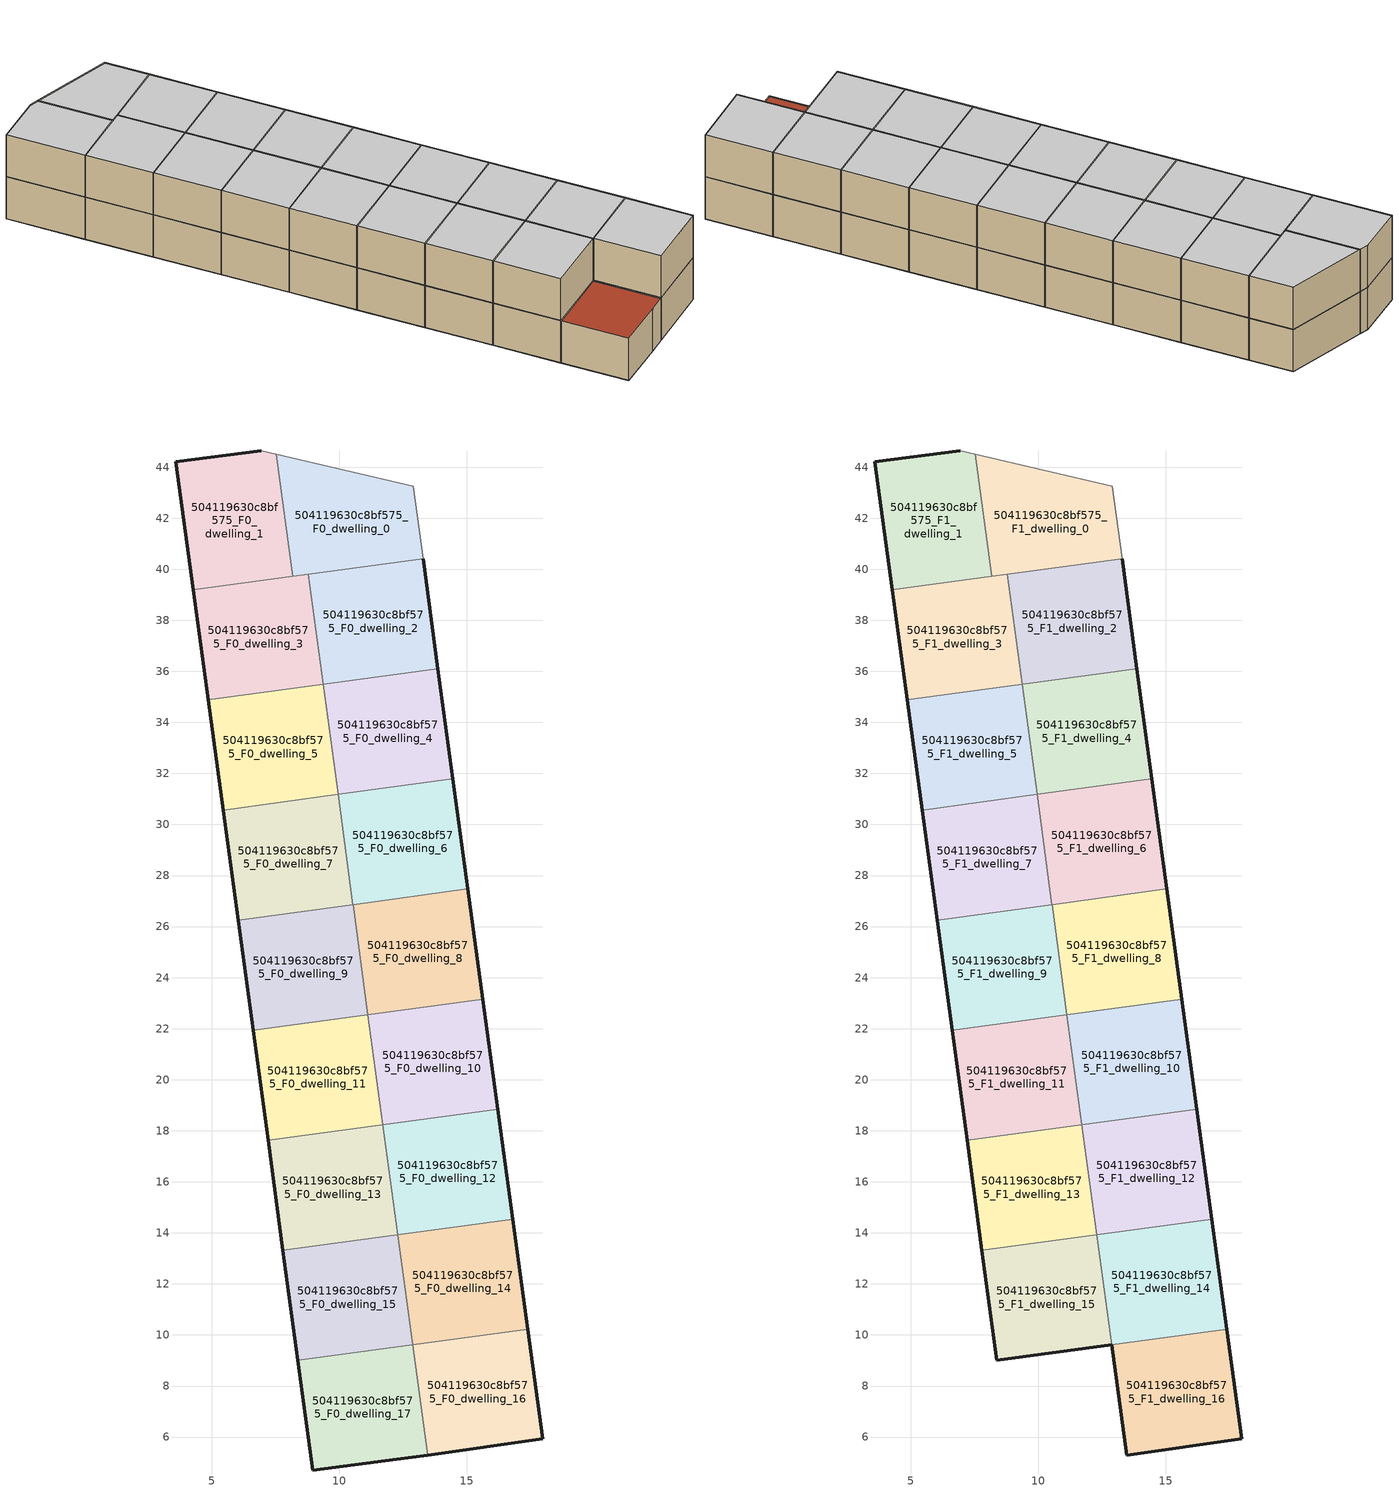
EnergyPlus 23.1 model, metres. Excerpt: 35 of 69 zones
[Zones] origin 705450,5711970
504119630c8bf575_F0_dwelling_0
 floor ground (EU_floor_Construction): 13.28,40.41 12.9,43.25 7.53,44.49 8.18,39.72 4.28,39.19 z0
 wall to 504119630c8bf575_F0_dwelling_1 (EU_wall_Construction): 4.28,39.19 8.18,39.72 7.53,44.49 z0:3
 wall adiabatic (EU_wall_Construction): 7.53,44.49 12.9,43.25 13.28,40.41 z0:3
 wall to 504119630c8bf575_F0_dwelling_2 (EU_wall_Construction): 13.28,40.41 8.78,39.8 z0:3
 wall to 504119630c8bf575_F0_dwelling_3 (EU_wall_Construction): 8.78,39.8 8.18,39.72 4.28,39.19 z0:3
504119630c8bf575_F0_dwelling_1
 floor ground (EU_floor_Construction): 8.18,39.72 7.53,44.49 6.94,44.63 3.6,44.21 4.28,39.19 z0
 wall outside (EU_wall_Construction): 4.28,39.19 3.6,44.21 6.94,44.63 z0:3
 wall adiabatic (EU_wall_Construction): 6.94,44.63 7.53,44.49 z0:3
504119630c8bf575_F0_dwelling_10
 floor ground (EU_floor_Construction): 16.21,18.85 15.62,23.16 11.12,22.55 11.71,18.24 z0
 wall outside (EU_wall_Construction): 15.62,23.16 16.21,18.85 z0:3
 wall to 504119630c8bf575_F0_dwelling_12 (EU_wall_Construction): 16.21,18.85 11.71,18.24 z0:3
 wall to 504119630c8bf575_F0_dwelling_11 (EU_wall_Construction): 11.71,18.24 11.12,22.55 z0:3
 wall to 504119630c8bf575_F0_dwelling_8 (EU_wall_Construction): 11.12,22.55 15.62,23.16 z0:3
504119630c8bf575_F0_dwelling_11
 floor ground (EU_floor_Construction): 11.71,18.24 11.12,22.55 6.62,21.94 7.21,17.63 z0
 wall outside (EU_wall_Construction): 7.21,17.63 6.62,21.94 z0:3
 wall to 504119630c8bf575_F0_dwelling_13 (EU_wall_Construction): 11.71,18.24 7.21,17.63 z0:3
 wall to 504119630c8bf575_F0_dwelling_9 (EU_wall_Construction): 6.62,21.94 11.12,22.55 z0:3
504119630c8bf575_F0_dwelling_12
 floor ground (EU_floor_Construction): 16.8,14.54 16.21,18.85 11.71,18.24 12.3,13.93 z0
 wall outside (EU_wall_Construction): 16.21,18.85 16.8,14.54 z0:3
 wall to 504119630c8bf575_F0_dwelling_14 (EU_wall_Construction): 16.8,14.54 12.3,13.93 z0:3
 wall to 504119630c8bf575_F0_dwelling_13 (EU_wall_Construction): 12.3,13.93 11.71,18.24 z0:3
504119630c8bf575_F0_dwelling_13
 floor ground (EU_floor_Construction): 12.3,13.93 11.71,18.24 7.21,17.63 7.8,13.32 z0
 wall outside (EU_wall_Construction): 7.8,13.32 7.21,17.63 z0:3
 wall to 504119630c8bf575_F0_dwelling_15 (EU_wall_Construction): 12.3,13.93 7.8,13.32 z0:3
504119630c8bf575_F0_dwelling_14
 floor ground (EU_floor_Construction): 17.38,10.23 16.8,14.54 12.3,13.93 12.88,9.62 z0
 wall outside (EU_wall_Construction): 16.8,14.54 17.38,10.23 z0:3
 wall to 504119630c8bf575_F0_dwelling_15 (EU_wall_Construction): 12.88,9.62 12.3,13.93 z0:3
 wall to 504119630c8bf575_F0_dwelling_16 (EU_wall_Construction): 17.38,10.23 12.88,9.62 z0:3
504119630c8bf575_F0_dwelling_15
 floor ground (EU_floor_Construction): 12.88,9.62 12.3,13.93 7.8,13.32 8.38,9 z0
 wall outside (EU_wall_Construction): 8.38,9 7.8,13.32 z0:3
 wall to 504119630c8bf575_F0_dwelling_17 (EU_wall_Construction): 12.88,9.62 8.38,9 z0:3
504119630c8bf575_F0_dwelling_16
 floor ground (EU_floor_Construction): 17.96,5.93 17.38,10.23 12.88,9.62 13.46,5.29 z0
 wall outside (EU_wall_Construction): 17.38,10.23 17.96,5.93 13.46,5.29 z0:3
 wall to 504119630c8bf575_F0_dwelling_17 (EU_wall_Construction): 13.46,5.29 12.88,9.62 z0:3
504119630c8bf575_F0_dwelling_17
 floor ground (EU_floor_Construction): 13.46,5.29 12.88,9.62 8.38,9 8.96,4.71 12.26,5.12 z0
 wall outside (EU_wall_Construction): 13.46,5.29 12.26,5.12 8.96,4.71 8.38,9 z0:3
 roof outside (EU_roof_Construction): 12.88,9.62 13.46,5.29 12.26,5.12 8.96,4.71 8.38,9 z3
504119630c8bf575_F0_dwelling_2
 floor ground (EU_floor_Construction): 13.87,36.1 13.28,40.41 8.78,39.8 9.37,35.49 z0
 wall outside (EU_wall_Construction): 13.28,40.41 13.87,36.1 z0:3
 wall to 504119630c8bf575_F0_dwelling_4 (EU_wall_Construction): 13.87,36.1 9.37,35.49 z0:3
 wall to 504119630c8bf575_F0_dwelling_3 (EU_wall_Construction): 9.37,35.49 8.78,39.8 z0:3
504119630c8bf575_F0_dwelling_3
 floor ground (EU_floor_Construction): 9.37,35.49 8.78,39.8 4.28,39.19 4.87,34.88 z0
 wall outside (EU_wall_Construction): 4.87,34.88 4.28,39.19 z0:3
 wall to 504119630c8bf575_F0_dwelling_5 (EU_wall_Construction): 9.37,35.49 4.87,34.88 z0:3
504119630c8bf575_F0_dwelling_4
 floor ground (EU_floor_Construction): 14.45,31.79 13.87,36.1 9.37,35.49 9.95,31.18 z0
 wall outside (EU_wall_Construction): 13.87,36.1 14.45,31.79 z0:3
 wall to 504119630c8bf575_F0_dwelling_5 (EU_wall_Construction): 9.95,31.18 9.37,35.49 z0:3
 wall to 504119630c8bf575_F0_dwelling_6 (EU_wall_Construction): 14.45,31.79 9.95,31.18 z0:3
504119630c8bf575_F0_dwelling_5
 floor ground (EU_floor_Construction): 9.95,31.18 9.37,35.49 4.87,34.88 5.45,30.57 z0
 wall outside (EU_wall_Construction): 5.45,30.57 4.87,34.88 z0:3
 wall to 504119630c8bf575_F0_dwelling_7 (EU_wall_Construction): 9.95,31.18 5.45,30.57 z0:3
504119630c8bf575_F0_dwelling_6
 floor ground (EU_floor_Construction): 15.04,27.47 14.45,31.79 9.95,31.18 10.54,26.86 z0
 wall outside (EU_wall_Construction): 14.45,31.79 15.04,27.47 z0:3
 wall to 504119630c8bf575_F0_dwelling_7 (EU_wall_Construction): 10.54,26.86 9.95,31.18 z0:3
 wall to 504119630c8bf575_F0_dwelling_8 (EU_wall_Construction): 15.04,27.47 10.54,26.86 z0:3
504119630c8bf575_F0_dwelling_7
 floor ground (EU_floor_Construction): 10.54,26.86 9.95,31.18 5.45,30.57 6.04,26.25 z0
 wall outside (EU_wall_Construction): 6.04,26.25 5.45,30.57 z0:3
 wall to 504119630c8bf575_F0_dwelling_9 (EU_wall_Construction): 10.54,26.86 6.04,26.25 z0:3
504119630c8bf575_F0_dwelling_8
 floor ground (EU_floor_Construction): 15.62,23.16 15.04,27.47 10.54,26.86 11.12,22.55 z0
 wall outside (EU_wall_Construction): 15.04,27.47 15.62,23.16 z0:3
 wall to 504119630c8bf575_F0_dwelling_9 (EU_wall_Construction): 11.12,22.55 10.54,26.86 z0:3
504119630c8bf575_F0_dwelling_9
 floor ground (EU_floor_Construction): 11.12,22.55 10.54,26.86 6.04,26.25 6.62,21.94 z0
 wall outside (EU_wall_Construction): 6.62,21.94 6.04,26.25 z0:3
504119630c8bf575_F1_dwelling_0
 floor to 504119630c8bf575_F0_dwelling_0 (EU_floor_Construction): 13.28,40.41 12.9,43.25 7.53,44.49 8.18,39.72 4.28,39.19 z3
 wall to 504119630c8bf575_F1_dwelling_1 (EU_wall_Construction): 4.28,39.19 8.18,39.72 7.53,44.49 z3:6
 wall adiabatic (EU_wall_Construction): 7.53,44.49 12.9,43.25 13.28,40.41 z3:6
 wall to 504119630c8bf575_F1_dwelling_2 (EU_wall_Construction): 13.28,40.41 8.78,39.8 z3:6
 wall to 504119630c8bf575_F1_dwelling_3 (EU_wall_Construction): 8.78,39.8 8.18,39.72 4.28,39.19 z3:6
 ceiling to 504119630c8bf575_F2_dwelling_0 (EU_floor_Construction): 12.9,43.25 13.28,40.41 4.28,39.19 8.18,39.72 7.53,44.49 z6
504119630c8bf575_F1_dwelling_1
 floor to 504119630c8bf575_F0_dwelling_1 (EU_floor_Construction): 8.18,39.72 7.53,44.49 6.94,44.63 3.6,44.21 4.28,39.19 z3
 wall outside (EU_wall_Construction): 4.28,39.19 3.6,44.21 6.94,44.63 z3:6
 wall adiabatic (EU_wall_Construction): 6.94,44.63 7.53,44.49 z3:6
 ceiling to 504119630c8bf575_F2_dwelling_1 (EU_floor_Construction): 7.53,44.49 8.18,39.72 4.28,39.19 3.6,44.21 6.94,44.63 z6
504119630c8bf575_F1_dwelling_10
 floor to 504119630c8bf575_F0_dwelling_10 (EU_floor_Construction): 16.21,18.85 15.62,23.16 11.12,22.55 11.71,18.24 z3
 wall outside (EU_wall_Construction): 15.62,23.16 16.21,18.85 z3:6
 wall to 504119630c8bf575_F1_dwelling_12 (EU_wall_Construction): 16.21,18.85 11.71,18.24 z3:6
 wall to 504119630c8bf575_F1_dwelling_11 (EU_wall_Construction): 11.71,18.24 11.12,22.55 z3:6
 wall to 504119630c8bf575_F1_dwelling_8 (EU_wall_Construction): 11.12,22.55 15.62,23.16 z3:6
 ceiling to 504119630c8bf575_F2_dwelling_10 (EU_floor_Construction): 15.62,23.16 16.21,18.85 11.71,18.24 11.12,22.55 z6
504119630c8bf575_F1_dwelling_11
 floor to 504119630c8bf575_F0_dwelling_11 (EU_floor_Construction): 11.71,18.24 11.12,22.55 6.62,21.94 7.21,17.63 z3
 wall outside (EU_wall_Construction): 7.21,17.63 6.62,21.94 z3:6
 wall to 504119630c8bf575_F1_dwelling_13 (EU_wall_Construction): 11.71,18.24 7.21,17.63 z3:6
 wall to 504119630c8bf575_F1_dwelling_9 (EU_wall_Construction): 6.62,21.94 11.12,22.55 z3:6
 ceiling to 504119630c8bf575_F2_dwelling_11 (EU_floor_Construction): 11.12,22.55 11.71,18.24 7.21,17.63 6.62,21.94 z6
504119630c8bf575_F1_dwelling_12
 floor to 504119630c8bf575_F0_dwelling_12 (EU_floor_Construction): 16.8,14.54 16.21,18.85 11.71,18.24 12.3,13.93 z3
 wall outside (EU_wall_Construction): 16.21,18.85 16.8,14.54 z3:6
 wall to 504119630c8bf575_F1_dwelling_14 (EU_wall_Construction): 16.8,14.54 12.3,13.93 z3:6
 wall to 504119630c8bf575_F1_dwelling_13 (EU_wall_Construction): 12.3,13.93 11.71,18.24 z3:6
 ceiling to 504119630c8bf575_F2_dwelling_12 (EU_floor_Construction): 16.21,18.85 16.8,14.54 12.3,13.93 11.71,18.24 z6
504119630c8bf575_F1_dwelling_13
 floor to 504119630c8bf575_F0_dwelling_13 (EU_floor_Construction): 12.3,13.93 11.71,18.24 7.21,17.63 7.8,13.32 z3
 wall outside (EU_wall_Construction): 7.8,13.32 7.21,17.63 z3:6
 wall to 504119630c8bf575_F1_dwelling_15 (EU_wall_Construction): 12.3,13.93 7.8,13.32 z3:6
 ceiling to 504119630c8bf575_F2_dwelling_13 (EU_floor_Construction): 11.71,18.24 12.3,13.93 7.8,13.32 7.21,17.63 z6
504119630c8bf575_F1_dwelling_14
 floor to 504119630c8bf575_F0_dwelling_14 (EU_floor_Construction): 17.38,10.23 16.8,14.54 12.3,13.93 12.88,9.62 z3
 wall outside (EU_wall_Construction): 16.8,14.54 17.38,10.23 z3:6
 wall to 504119630c8bf575_F1_dwelling_15 (EU_wall_Construction): 12.88,9.62 12.3,13.93 z3:6
 wall to 504119630c8bf575_F1_dwelling_16 (EU_wall_Construction): 17.38,10.23 12.88,9.62 z3:6
 ceiling to 504119630c8bf575_F2_dwelling_14 (EU_floor_Construction): 16.8,14.54 17.38,10.23 12.88,9.62 12.3,13.93 z6
504119630c8bf575_F1_dwelling_15
 floor to 504119630c8bf575_F0_dwelling_15 (EU_floor_Construction): 12.88,9.62 12.3,13.93 7.8,13.32 8.38,9 z3
 wall outside (EU_wall_Construction): 12.88,9.62 8.38,9 7.8,13.32 z3:6
 ceiling to 504119630c8bf575_F2_dwelling_15 (EU_floor_Construction): 12.3,13.93 12.88,9.62 8.38,9 7.8,13.32 z6
504119630c8bf575_F1_dwelling_16
 floor to 504119630c8bf575_F0_dwelling_16 (EU_floor_Construction): 17.96,5.93 17.38,10.23 12.88,9.62 13.46,5.29 z3
 wall outside (EU_wall_Construction): 17.38,10.23 17.96,5.93 13.46,5.29 12.88,9.62 z3:6
 ceiling to 504119630c8bf575_F2_dwelling_16 (EU_floor_Construction): 17.38,10.23 17.96,5.93 13.46,5.29 12.88,9.62 z6
504119630c8bf575_F1_dwelling_2
 floor to 504119630c8bf575_F0_dwelling_2 (EU_floor_Construction): 13.87,36.1 13.28,40.41 8.78,39.8 9.37,35.49 z3
 wall outside (EU_wall_Construction): 13.28,40.41 13.87,36.1 z3:6
 wall to 504119630c8bf575_F1_dwelling_4 (EU_wall_Construction): 13.87,36.1 9.37,35.49 z3:6
 wall to 504119630c8bf575_F1_dwelling_3 (EU_wall_Construction): 9.37,35.49 8.78,39.8 z3:6
 ceiling to 504119630c8bf575_F2_dwelling_2 (EU_floor_Construction): 13.28,40.41 13.87,36.1 9.37,35.49 8.78,39.8 z6
504119630c8bf575_F1_dwelling_3
 floor to 504119630c8bf575_F0_dwelling_3 (EU_floor_Construction): 9.37,35.49 8.78,39.8 4.28,39.19 4.87,34.88 z3
 wall outside (EU_wall_Construction): 4.87,34.88 4.28,39.19 z3:6
 wall to 504119630c8bf575_F1_dwelling_5 (EU_wall_Construction): 9.37,35.49 4.87,34.88 z3:6
 ceiling to 504119630c8bf575_F2_dwelling_3 (EU_floor_Construction): 8.78,39.8 9.37,35.49 4.87,34.88 4.28,39.19 z6
504119630c8bf575_F1_dwelling_4
 floor to 504119630c8bf575_F0_dwelling_4 (EU_floor_Construction): 14.45,31.79 13.87,36.1 9.37,35.49 9.95,31.18 z3
 wall outside (EU_wall_Construction): 13.87,36.1 14.45,31.79 z3:6
 wall to 504119630c8bf575_F1_dwelling_5 (EU_wall_Construction): 9.95,31.18 9.37,35.49 z3:6
 wall to 504119630c8bf575_F1_dwelling_6 (EU_wall_Construction): 14.45,31.79 9.95,31.18 z3:6
 ceiling to 504119630c8bf575_F2_dwelling_4 (EU_floor_Construction): 13.87,36.1 14.45,31.79 9.95,31.18 9.37,35.49 z6
504119630c8bf575_F1_dwelling_5
 floor to 504119630c8bf575_F0_dwelling_5 (EU_floor_Construction): 9.95,31.18 9.37,35.49 4.87,34.88 5.45,30.57 z3
 wall outside (EU_wall_Construction): 5.45,30.57 4.87,34.88 z3:6
 wall to 504119630c8bf575_F1_dwelling_7 (EU_wall_Construction): 9.95,31.18 5.45,30.57 z3:6
 ceiling to 504119630c8bf575_F2_dwelling_5 (EU_floor_Construction): 9.37,35.49 9.95,31.18 5.45,30.57 4.87,34.88 z6
504119630c8bf575_F1_dwelling_6
 floor to 504119630c8bf575_F0_dwelling_6 (EU_floor_Construction): 15.04,27.47 14.45,31.79 9.95,31.18 10.54,26.86 z3
 wall outside (EU_wall_Construction): 14.45,31.79 15.04,27.47 z3:6
 wall to 504119630c8bf575_F1_dwelling_7 (EU_wall_Construction): 10.54,26.86 9.95,31.18 z3:6
 wall to 504119630c8bf575_F1_dwelling_8 (EU_wall_Construction): 15.04,27.47 10.54,26.86 z3:6
 ceiling to 504119630c8bf575_F2_dwelling_6 (EU_floor_Construction): 14.45,31.79 15.04,27.47 10.54,26.86 9.95,31.18 z6
504119630c8bf575_F1_dwelling_7
 floor to 504119630c8bf575_F0_dwelling_7 (EU_floor_Construction): 10.54,26.86 9.95,31.18 5.45,30.57 6.04,26.25 z3
 wall outside (EU_wall_Construction): 6.04,26.25 5.45,30.57 z3:6
 wall to 504119630c8bf575_F1_dwelling_9 (EU_wall_Construction): 10.54,26.86 6.04,26.25 z3:6
 ceiling to 504119630c8bf575_F2_dwelling_7 (EU_floor_Construction): 9.95,31.18 10.54,26.86 6.04,26.25 5.45,30.57 z6
504119630c8bf575_F1_dwelling_8
 floor to 504119630c8bf575_F0_dwelling_8 (EU_floor_Construction): 15.62,23.16 15.04,27.47 10.54,26.86 11.12,22.55 z3
 wall outside (EU_wall_Construction): 15.04,27.47 15.62,23.16 z3:6
 wall to 504119630c8bf575_F1_dwelling_9 (EU_wall_Construction): 11.12,22.55 10.54,26.86 z3:6
 ceiling to 504119630c8bf575_F2_dwelling_8 (EU_floor_Construction): 15.04,27.47 15.62,23.16 11.12,22.55 10.54,26.86 z6
504119630c8bf575_F1_dwelling_9
 floor to 504119630c8bf575_F0_dwelling_9 (EU_floor_Construction): 11.12,22.55 10.54,26.86 6.04,26.25 6.62,21.94 z3
 wall outside (EU_wall_Construction): 6.62,21.94 6.04,26.25 z3:6
 ceiling to 504119630c8bf575_F2_dwelling_9 (EU_floor_Construction): 10.54,26.86 11.12,22.55 6.62,21.94 6.04,26.25 z6
[Building]
EU S2 Campaign: North Axis=0; Terrain=City; Solar Distribution=FullExterior
[Site:Location]
London: Latitude=51.5; Longitude=-0.5; Time Zone=0; Elevation=25
[SizingPeriod:WeatherFileDays]
AnnualSizingPeriod: Begin Month=1; Begin Day of Month=1; End Month=12; End Day of Month=31; Day of Week for Start Day=Monday; Use Weather File Daylight Saving Period=No; Use Weather File Rain and Snow Indicators=No
[MATERIAL]
EU_InternalMass_Material: Roughness=MediumRough; Thickness=0.1; Conductivity=1; Density=1800; Specific Heat=900; Thermal Absorptance=0.9; Solar Absorptance=0.7; Visible Absorptance=0.7
[MATERIAL:NOMASS] Roughness=MediumRough; Thermal Absorptance=0.9; Solar Absorptance=0.7; Visible Absorptance=0.7
Name | Thermal Resistance
EU_wall_NoMass | 0.635353
EU_roof_NoMass | 0.675062
EU_floor_NoMass | 1.96382
[CONSTRUCTION]
EU_wall_Construction: EU_wall_NoMass
EU_roof_Construction: EU_roof_NoMass
EU_floor_Construction: EU_floor_NoMass
EU_InternalMass_Construction: EU_InternalMass_Material
[ZONE] Type=1; Multiplier=1; Ceiling Height=autocalculate; Floor Area=autocalculate; Part of Total Floor Area=Yes
Name | Volume
504119630c8bf575_F0_dwelling_0; 504119630c8bf575_F1_dwelling_0 | 59.2903
504119630c8bf575_F0_dwelling_1; 504119630c8bf575_F1_dwelling_1; 504119630c8bf575_F0_dwelling_14; 504119630c8bf575_F1_dwelling_14 | 59.2976
504119630c8bf575_F0_dwelling_10; 504119630c8bf575_F1_dwelling_10; 504119630c8bf575_F0_dwelling_4; 504119630c8bf575_F1_dwelling_4 | 59.2917
504119630c8bf575_F0_dwelling_11; 504119630c8bf575_F1_dwelling_11; 504119630c8bf575_F0_dwelling_13; 504119630c8bf575_F1_dwelling_13; 504119630c8bf575_F0_dwelling_15; 504119630c8bf575_F1_dwelling_15; 504119630c8bf575_F0_dwelling_9; 504119630c8bf575_F1_dwelling_9 | 59.2822
504119630c8bf575_F0_dwelling_12; 504119630c8bf575_F1_dwelling_12 | 59.2969
504119630c8bf575_F0_dwelling_16; 504119630c8bf575_F1_dwelling_16 | 59.2874
504119630c8bf575_F0_dwelling_17 | 59.2859
504119630c8bf575_F0_dwelling_2; 504119630c8bf575_F1_dwelling_2 | 59.2925
504119630c8bf575_F0_dwelling_3; 504119630c8bf575_F1_dwelling_3 | 59.283
504119630c8bf575_F0_dwelling_5; 504119630c8bf575_F1_dwelling_5 | 59.2896
504119630c8bf575_F0_dwelling_6; 504119630c8bf575_F1_dwelling_6; 504119630c8bf575_F0_dwelling_7; 504119630c8bf575_F1_dwelling_7 | 59.2983
504119630c8bf575_F0_dwelling_8; 504119630c8bf575_F1_dwelling_8 | 59.2786
[INTERNALMASS] Construction=EU_InternalMass_Construction
Name | Zone or ZoneList | Surface Area
504119630c8bf575_F0_dwelling_0_EU_InternalMass | 504119630c8bf575_F0_dwelling_0 | 19.766
504119630c8bf575_F0_dwelling_1_EU_InternalMass | 504119630c8bf575_F0_dwelling_1 | 19.7645
504119630c8bf575_F0_dwelling_2_EU_InternalMass | 504119630c8bf575_F0_dwelling_2 | 19.7639
504119630c8bf575_F0_dwelling_3_EU_InternalMass | 504119630c8bf575_F0_dwelling_3 | 19.7598
504119630c8bf575_F0_dwelling_4_EU_InternalMass | 504119630c8bf575_F0_dwelling_4 | 19.7626
504119630c8bf575_F0_dwelling_5_EU_InternalMass | 504119630c8bf575_F0_dwelling_5 | 19.7644
504119630c8bf575_F0_dwelling_6_EU_InternalMass | 504119630c8bf575_F0_dwelling_6 | 19.7659
504119630c8bf575_F0_dwelling_7_EU_InternalMass | 504119630c8bf575_F0_dwelling_7 | 19.7662
504119630c8bf575_F0_dwelling_8_EU_InternalMass | 504119630c8bf575_F0_dwelling_8 | 19.7596
504119630c8bf575_F0_dwelling_9_EU_InternalMass | 504119630c8bf575_F0_dwelling_9 | 19.7619
504119630c8bf575_F0_dwelling_10_EU_InternalMass | 504119630c8bf575_F0_dwelling_10 | 19.7636
504119630c8bf575_F0_dwelling_11_EU_InternalMass | 504119630c8bf575_F0_dwelling_11 | 19.7622
504119630c8bf575_F0_dwelling_12_EU_InternalMass | 504119630c8bf575_F0_dwelling_12 | 19.7665
504119630c8bf575_F0_dwelling_13_EU_InternalMass | 504119630c8bf575_F0_dwelling_13 | 19.7622
504119630c8bf575_F0_dwelling_14_EU_InternalMass | 504119630c8bf575_F0_dwelling_14 | 19.7632
504119630c8bf575_F0_dwelling_15_EU_InternalMass | 504119630c8bf575_F0_dwelling_15 | 19.7626
504119630c8bf575_F0_dwelling_16_EU_InternalMass | 504119630c8bf575_F0_dwelling_16 | 19.763
504119630c8bf575_F0_dwelling_17_EU_InternalMass | 504119630c8bf575_F0_dwelling_17 | 19.7614
504119630c8bf575_F1_dwelling_0_EU_InternalMass | 504119630c8bf575_F1_dwelling_0 | 19.7629
504119630c8bf575_F1_dwelling_1_EU_InternalMass | 504119630c8bf575_F1_dwelling_1 | 19.7668
504119630c8bf575_F1_dwelling_2_EU_InternalMass | 504119630c8bf575_F1_dwelling_2 | 19.7674
504119630c8bf575_F1_dwelling_3_EU_InternalMass | 504119630c8bf575_F1_dwelling_3 | 19.7605
504119630c8bf575_F1_dwelling_4_EU_InternalMass | 504119630c8bf575_F1_dwelling_4 | 19.7649
504119630c8bf575_F1_dwelling_5_EU_InternalMass | 504119630c8bf575_F1_dwelling_5 | 19.7655
504119630c8bf575_F1_dwelling_6_EU_InternalMass | 504119630c8bf575_F1_dwelling_6 | 19.763
504119630c8bf575_F1_dwelling_7_EU_InternalMass | 504119630c8bf575_F1_dwelling_7 | 19.763
504119630c8bf575_F1_dwelling_8_EU_InternalMass | 504119630c8bf575_F1_dwelling_8 | 19.7637
504119630c8bf575_F1_dwelling_9_EU_InternalMass | 504119630c8bf575_F1_dwelling_9 | 22.2307
504119630c8bf575_F1_dwelling_10_EU_InternalMass | 504119630c8bf575_F1_dwelling_10 | 22.2353
504119630c8bf575_F1_dwelling_11_EU_InternalMass | 504119630c8bf575_F1_dwelling_11 | 22.2309
504119630c8bf575_F1_dwelling_12_EU_InternalMass | 504119630c8bf575_F1_dwelling_12 | 22.2337
504119630c8bf575_F1_dwelling_13_EU_InternalMass | 504119630c8bf575_F1_dwelling_13 | 22.2339
504119630c8bf575_F1_dwelling_14_EU_InternalMass | 504119630c8bf575_F1_dwelling_14 | 22.234
504119630c8bf575_F1_dwelling_15_EU_InternalMass | 504119630c8bf575_F1_dwelling_15 | 22.2336
504119630c8bf575_F1_dwelling_16_EU_InternalMass | 504119630c8bf575_F1_dwelling_16 | 22.2339
[OTHEREQUIPMENT] Fuel Type=Electricity; Design Level Calculation Method=Watts/Area; Power per Zone Floor Area=1; Fraction Latent=0; Fraction Radiant=0; Fraction Lost=0; Carbon Dioxide Generation Rate=0; EndUse Subcategory=EU_Step8_InternalGains
Name | Zone or ZoneList or Space or SpaceList | Schedule
EU_Step8_InternalGain_504119630c8bf575_F0_dwelling_0_f000 | 504119630c8bf575_F0_dwelling_0 | EU_Step8_GainSchedule_504119630c8bf575_F0_dwelling_0_f000
EU_Step8_InternalGain_504119630c8bf575_F0_dwelling_1_f000 | 504119630c8bf575_F0_dwelling_1 | EU_Step8_GainSchedule_504119630c8bf575_F0_dwelling_1_f000
EU_Step8_InternalGain_504119630c8bf575_F0_dwelling_2_f000 | 504119630c8bf575_F0_dwelling_2 | EU_Step8_GainSchedule_504119630c8bf575_F0_dwelling_2_f000
EU_Step8_InternalGain_504119630c8bf575_F0_dwelling_3_f000 | 504119630c8bf575_F0_dwelling_3 | EU_Step8_GainSchedule_504119630c8bf575_F0_dwelling_3_f000
EU_Step8_InternalGain_504119630c8bf575_F0_dwelling_4_f000 | 504119630c8bf575_F0_dwelling_4 | EU_Step8_GainSchedule_504119630c8bf575_F0_dwelling_4_f000
EU_Step8_InternalGain_504119630c8bf575_F0_dwelling_5_f000 | 504119630c8bf575_F0_dwelling_5 | EU_Step8_GainSchedule_504119630c8bf575_F0_dwelling_5_f000
EU_Step8_InternalGain_504119630c8bf575_F0_dwelling_6_f000 | 504119630c8bf575_F0_dwelling_6 | EU_Step8_GainSchedule_504119630c8bf575_F0_dwelling_6_f000
EU_Step8_InternalGain_504119630c8bf575_F0_dwelling_7_f000 | 504119630c8bf575_F0_dwelling_7 | EU_Step8_GainSchedule_504119630c8bf575_F0_dwelling_7_f000
EU_Step8_InternalGain_504119630c8bf575_F0_dwelling_8_f000 | 504119630c8bf575_F0_dwelling_8 | EU_Step8_GainSchedule_504119630c8bf575_F0_dwelling_8_f000
EU_Step8_InternalGain_504119630c8bf575_F0_dwelling_9_f000 | 504119630c8bf575_F0_dwelling_9 | EU_Step8_GainSchedule_504119630c8bf575_F0_dwelling_9_f000
EU_Step8_InternalGain_504119630c8bf575_F0_dwelling_10_f000 | 504119630c8bf575_F0_dwelling_10 | EU_Step8_GainSchedule_504119630c8bf575_F0_dwelling_10_f000
EU_Step8_InternalGain_504119630c8bf575_F0_dwelling_11_f000 | 504119630c8bf575_F0_dwelling_11 | EU_Step8_GainSchedule_504119630c8bf575_F0_dwelling_11_f000
EU_Step8_InternalGain_504119630c8bf575_F0_dwelling_12_f000 | 504119630c8bf575_F0_dwelling_12 | EU_Step8_GainSchedule_504119630c8bf575_F0_dwelling_12_f000
EU_Step8_InternalGain_504119630c8bf575_F0_dwelling_13_f000 | 504119630c8bf575_F0_dwelling_13 | EU_Step8_GainSchedule_504119630c8bf575_F0_dwelling_13_f000
EU_Step8_InternalGain_504119630c8bf575_F0_dwelling_14_f000 | 504119630c8bf575_F0_dwelling_14 | EU_Step8_GainSchedule_504119630c8bf575_F0_dwelling_14_f000
EU_Step8_InternalGain_504119630c8bf575_F0_dwelling_15_f000 | 504119630c8bf575_F0_dwelling_15 | EU_Step8_GainSchedule_504119630c8bf575_F0_dwelling_15_f000
EU_Step8_InternalGain_504119630c8bf575_F0_dwelling_16_f000 | 504119630c8bf575_F0_dwelling_16 | EU_Step8_GainSchedule_504119630c8bf575_F0_dwelling_16_f000
EU_Step8_InternalGain_504119630c8bf575_F0_dwelling_17_f000 | 504119630c8bf575_F0_dwelling_17 | EU_Step8_GainSchedule_504119630c8bf575_F0_dwelling_17_f000
EU_Step8_InternalGain_504119630c8bf575_F1_dwelling_0_f000 | 504119630c8bf575_F1_dwelling_0 | EU_Step8_GainSchedule_504119630c8bf575_F1_dwelling_0_f000
EU_Step8_InternalGain_504119630c8bf575_F1_dwelling_1_f000 | 504119630c8bf575_F1_dwelling_1 | EU_Step8_GainSchedule_504119630c8bf575_F1_dwelling_1_f000
EU_Step8_InternalGain_504119630c8bf575_F1_dwelling_2_f000 | 504119630c8bf575_F1_dwelling_2 | EU_Step8_GainSchedule_504119630c8bf575_F1_dwelling_2_f000
EU_Step8_InternalGain_504119630c8bf575_F1_dwelling_3_f000 | 504119630c8bf575_F1_dwelling_3 | EU_Step8_GainSchedule_504119630c8bf575_F1_dwelling_3_f000
EU_Step8_InternalGain_504119630c8bf575_F1_dwelling_4_f000 | 504119630c8bf575_F1_dwelling_4 | EU_Step8_GainSchedule_504119630c8bf575_F1_dwelling_4_f000
EU_Step8_InternalGain_504119630c8bf575_F1_dwelling_5_f000 | 504119630c8bf575_F1_dwelling_5 | EU_Step8_GainSchedule_504119630c8bf575_F1_dwelling_5_f000
EU_Step8_InternalGain_504119630c8bf575_F1_dwelling_6_f000 | 504119630c8bf575_F1_dwelling_6 | EU_Step8_GainSchedule_504119630c8bf575_F1_dwelling_6_f000
EU_Step8_InternalGain_504119630c8bf575_F1_dwelling_7_f000 | 504119630c8bf575_F1_dwelling_7 | EU_Step8_GainSchedule_504119630c8bf575_F1_dwelling_7_f000
EU_Step8_InternalGain_504119630c8bf575_F1_dwelling_8_f000 | 504119630c8bf575_F1_dwelling_8 | EU_Step8_GainSchedule_504119630c8bf575_F1_dwelling_8_f000
EU_Step8_InternalGain_504119630c8bf575_F1_dwelling_9_f000 | 504119630c8bf575_F1_dwelling_9 | EU_Step8_GainSchedule_504119630c8bf575_F1_dwelling_9_f000
EU_Step8_InternalGain_504119630c8bf575_F1_dwelling_10_f000 | 504119630c8bf575_F1_dwelling_10 | EU_Step8_GainSchedule_504119630c8bf575_F1_dwelling_10_f000
EU_Step8_InternalGain_504119630c8bf575_F1_dwelling_11_f000 | 504119630c8bf575_F1_dwelling_11 | EU_Step8_GainSchedule_504119630c8bf575_F1_dwelling_11_f000
EU_Step8_InternalGain_504119630c8bf575_F1_dwelling_12_f000 | 504119630c8bf575_F1_dwelling_12 | EU_Step8_GainSchedule_504119630c8bf575_F1_dwelling_12_f000
EU_Step8_InternalGain_504119630c8bf575_F1_dwelling_13_f000 | 504119630c8bf575_F1_dwelling_13 | EU_Step8_GainSchedule_504119630c8bf575_F1_dwelling_13_f000
EU_Step8_InternalGain_504119630c8bf575_F1_dwelling_14_f000 | 504119630c8bf575_F1_dwelling_14 | EU_Step8_GainSchedule_504119630c8bf575_F1_dwelling_14_f000
EU_Step8_InternalGain_504119630c8bf575_F1_dwelling_15_f000 | 504119630c8bf575_F1_dwelling_15 | EU_Step8_GainSchedule_504119630c8bf575_F1_dwelling_15_f000
EU_Step8_InternalGain_504119630c8bf575_F1_dwelling_16_f000 | 504119630c8bf575_F1_dwelling_16 | EU_Step8_GainSchedule_504119630c8bf575_F1_dwelling_16_f000
[ZONEVENTILATION:DESIGNFLOWRATE] Schedule=EU_AlwaysOn; Design Flow Rate Calculation Method=AirChanges/Hour; Air Changes per Hour=0.555504; Ventilation Type=Natural; Fan Pressure Rise=0; Fan Total Efficiency=1; Constant Term Coefficient=1; Temperature Term Coefficient=0; Velocity Term Coefficient=0; Velocity Squared Term Coefficient=0; Minimum Indoor Temperature=-100; Maximum Indoor Temperature=100; Delta Temperature=-100; Minimum Outdoor Temperature=-100; Maximum Outdoor Temperature=100; Maximum Wind Speed=40
Name | Zone or ZoneList or Space or SpaceList
EU_ConstantAir_504119630c8bf575_F0_dwelling_0 | 504119630c8bf575_F0_dwelling_0
EU_ConstantAir_504119630c8bf575_F0_dwelling_1 | 504119630c8bf575_F0_dwelling_1
EU_ConstantAir_504119630c8bf575_F0_dwelling_2 | 504119630c8bf575_F0_dwelling_2
EU_ConstantAir_504119630c8bf575_F0_dwelling_3 | 504119630c8bf575_F0_dwelling_3
EU_ConstantAir_504119630c8bf575_F0_dwelling_4 | 504119630c8bf575_F0_dwelling_4
EU_ConstantAir_504119630c8bf575_F0_dwelling_5 | 504119630c8bf575_F0_dwelling_5
EU_ConstantAir_504119630c8bf575_F0_dwelling_6 | 504119630c8bf575_F0_dwelling_6
EU_ConstantAir_504119630c8bf575_F0_dwelling_7 | 504119630c8bf575_F0_dwelling_7
EU_ConstantAir_504119630c8bf575_F0_dwelling_8 | 504119630c8bf575_F0_dwelling_8
EU_ConstantAir_504119630c8bf575_F0_dwelling_9 | 504119630c8bf575_F0_dwelling_9
EU_ConstantAir_504119630c8bf575_F0_dwelling_10 | 504119630c8bf575_F0_dwelling_10
EU_ConstantAir_504119630c8bf575_F0_dwelling_11 | 504119630c8bf575_F0_dwelling_11
EU_ConstantAir_504119630c8bf575_F0_dwelling_12 | 504119630c8bf575_F0_dwelling_12
EU_ConstantAir_504119630c8bf575_F0_dwelling_13 | 504119630c8bf575_F0_dwelling_13
EU_ConstantAir_504119630c8bf575_F0_dwelling_14 | 504119630c8bf575_F0_dwelling_14
EU_ConstantAir_504119630c8bf575_F0_dwelling_15 | 504119630c8bf575_F0_dwelling_15
EU_ConstantAir_504119630c8bf575_F0_dwelling_16 | 504119630c8bf575_F0_dwelling_16
EU_ConstantAir_504119630c8bf575_F0_dwelling_17 | 504119630c8bf575_F0_dwelling_17
EU_ConstantAir_504119630c8bf575_F1_dwelling_0 | 504119630c8bf575_F1_dwelling_0
EU_ConstantAir_504119630c8bf575_F1_dwelling_1 | 504119630c8bf575_F1_dwelling_1
EU_ConstantAir_504119630c8bf575_F1_dwelling_2 | 504119630c8bf575_F1_dwelling_2
EU_ConstantAir_504119630c8bf575_F1_dwelling_3 | 504119630c8bf575_F1_dwelling_3
EU_ConstantAir_504119630c8bf575_F1_dwelling_4 | 504119630c8bf575_F1_dwelling_4
EU_ConstantAir_504119630c8bf575_F1_dwelling_5 | 504119630c8bf575_F1_dwelling_5
EU_ConstantAir_504119630c8bf575_F1_dwelling_6 | 504119630c8bf575_F1_dwelling_6
EU_ConstantAir_504119630c8bf575_F1_dwelling_7 | 504119630c8bf575_F1_dwelling_7
EU_ConstantAir_504119630c8bf575_F1_dwelling_8 | 504119630c8bf575_F1_dwelling_8
EU_ConstantAir_504119630c8bf575_F1_dwelling_9 | 504119630c8bf575_F1_dwelling_9
EU_ConstantAir_504119630c8bf575_F1_dwelling_10 | 504119630c8bf575_F1_dwelling_10
EU_ConstantAir_504119630c8bf575_F1_dwelling_11 | 504119630c8bf575_F1_dwelling_11
EU_ConstantAir_504119630c8bf575_F1_dwelling_12 | 504119630c8bf575_F1_dwelling_12
EU_ConstantAir_504119630c8bf575_F1_dwelling_13 | 504119630c8bf575_F1_dwelling_13
EU_ConstantAir_504119630c8bf575_F1_dwelling_14 | 504119630c8bf575_F1_dwelling_14
EU_ConstantAir_504119630c8bf575_F1_dwelling_15 | 504119630c8bf575_F1_dwelling_15
EU_ConstantAir_504119630c8bf575_F1_dwelling_16 | 504119630c8bf575_F1_dwelling_16
[HVACTEMPLATE:THERMOSTAT] Constant Heating Setpoint=20; Constant Cooling Setpoint=50
EU_HeatOnly_504119630c8bf575_F0_dwelling_0; EU_HeatOnly_504119630c8bf575_F0_dwelling_1; EU_HeatOnly_504119630c8bf575_F0_dwelling_2; EU_HeatOnly_504119630c8bf575_F0_dwelling_3; EU_HeatOnly_504119630c8bf575_F0_dwelling_4; EU_HeatOnly_504119630c8bf575_F0_dwelling_5; EU_HeatOnly_504119630c8bf575_F0_dwelling_6; EU_HeatOnly_504119630c8bf575_F0_dwelling_7; EU_HeatOnly_504119630c8bf575_F0_dwelling_8; EU_HeatOnly_504119630c8bf575_F0_dwelling_9; EU_HeatOnly_504119630c8bf575_F0_dwelling_10; EU_HeatOnly_504119630c8bf575_F0_dwelling_11; EU_HeatOnly_504119630c8bf575_F0_dwelling_12; EU_HeatOnly_504119630c8bf575_F0_dwelling_13; EU_HeatOnly_504119630c8bf575_F0_dwelling_14; EU_HeatOnly_504119630c8bf575_F0_dwelling_15; EU_HeatOnly_504119630c8bf575_F0_dwelling_16; EU_HeatOnly_504119630c8bf575_F0_dwelling_17; EU_HeatOnly_504119630c8bf575_F1_dwelling_0; EU_HeatOnly_504119630c8bf575_F1_dwelling_1; EU_HeatOnly_504119630c8bf575_F1_dwelling_2; EU_HeatOnly_504119630c8bf575_F1_dwelling_3; EU_HeatOnly_504119630c8bf575_F1_dwelling_4; EU_HeatOnly_504119630c8bf575_F1_dwelling_5; EU_HeatOnly_504119630c8bf575_F1_dwelling_6; EU_HeatOnly_504119630c8bf575_F1_dwelling_7; EU_HeatOnly_504119630c8bf575_F1_dwelling_8; EU_HeatOnly_504119630c8bf575_F1_dwelling_9; EU_HeatOnly_504119630c8bf575_F1_dwelling_10; EU_HeatOnly_504119630c8bf575_F1_dwelling_11; EU_HeatOnly_504119630c8bf575_F1_dwelling_12; EU_HeatOnly_504119630c8bf575_F1_dwelling_13; EU_HeatOnly_504119630c8bf575_F1_dwelling_14; EU_HeatOnly_504119630c8bf575_F1_dwelling_15; EU_HeatOnly_504119630c8bf575_F1_dwelling_16; EU_HeatOnly_504119630c8bf575_F2_dwelling_0; EU_HeatOnly_504119630c8bf575_F2_dwelling_1; EU_HeatOnly_504119630c8bf575_F2_dwelling_2; EU_HeatOnly_504119630c8bf575_F2_dwelling_3; EU_HeatOnly_504119630c8bf575_F2_dwelling_4; EU_HeatOnly_504119630c8bf575_F2_dwelling_5; EU_HeatOnly_504119630c8bf575_F2_dwelling_6; EU_HeatOnly_504119630c8bf575_F2_dwelling_7; EU_HeatOnly_504119630c8bf575_F2_dwelling_8; EU_HeatOnly_504119630c8bf575_F2_dwelling_9; EU_HeatOnly_504119630c8bf575_F2_dwelling_10; EU_HeatOnly_504119630c8bf575_F2_dwelling_11; EU_HeatOnly_504119630c8bf575_F2_dwelling_12; EU_HeatOnly_504119630c8bf575_F2_dwelling_13; EU_HeatOnly_504119630c8bf575_F2_dwelling_14; EU_HeatOnly_504119630c8bf575_F2_dwelling_15; EU_HeatOnly_504119630c8bf575_F2_dwelling_16; EU_HeatOnly_504119630c8bf575_F3_dwelling_0; EU_HeatOnly_504119630c8bf575_F3_dwelling_1; EU_HeatOnly_504119630c8bf575_F3_dwelling_2; EU_HeatOnly_504119630c8bf575_F3_dwelling_3; EU_HeatOnly_504119630c8bf575_F3_dwelling_4; EU_HeatOnly_504119630c8bf575_F3_dwelling_5; EU_HeatOnly_504119630c8bf575_F3_dwelling_6; EU_HeatOnly_504119630c8bf575_F3_dwelling_7; EU_HeatOnly_504119630c8bf575_F3_dwelling_8; EU_HeatOnly_504119630c8bf575_F3_dwelling_9; EU_HeatOnly_504119630c8bf575_F3_dwelling_10; EU_HeatOnly_504119630c8bf575_F3_dwelling_11; EU_HeatOnly_504119630c8bf575_F3_dwelling_12; EU_HeatOnly_504119630c8bf575_F3_dwelling_13; EU_HeatOnly_504119630c8bf575_F3_dwelling_14; EU_HeatOnly_504119630c8bf575_F3_dwelling_15; EU_HeatOnly_504119630c8bf575_F3_dwelling_16
[HVACTEMPLATE:ZONE:IDEALLOADSAIRSYSTEM] System Availability Schedule=EU_AlwaysOn; Maximum Heating Supply Air Temperature=50; Minimum Cooling Supply Air Temperature=13; Maximum Heating Supply Air Humidity Ratio=0.0156; Minimum Cooling Supply Air Humidity Ratio=0.0077; Heating Limit=NoLimit; Cooling Limit=NoLimit; Heating Availability Schedule=EU_AlwaysOn; Cooling Availability Schedule=EU_CoolingOff; Dehumidification Control Type=ConstantSensibleHeatRatio; Cooling Sensible Heat Ratio=0.7; Dehumidification Setpoint=60; Humidification Control Type=None; Humidification Setpoint=30; Outdoor Air Method=None; Outdoor Air Flow Rate per Person=0.00944; Outdoor Air Flow Rate per Zone Floor Area=0; Outdoor Air Flow Rate per Zone=0; Demand Controlled Ventilation Type=None; Outdoor Air Economizer Type=NoEconomizer; Heat Recovery Type=None; Sensible Heat Recovery Effectiveness=0.7; Latent Heat Recovery Effectiveness=0.65
Name | Template Thermostat
504119630c8bf575_F0_dwelling_0 | EU_HeatOnly_504119630c8bf575_F0_dwelling_0
504119630c8bf575_F0_dwelling_1 | EU_HeatOnly_504119630c8bf575_F0_dwelling_1
504119630c8bf575_F0_dwelling_2 | EU_HeatOnly_504119630c8bf575_F0_dwelling_2
504119630c8bf575_F0_dwelling_3 | EU_HeatOnly_504119630c8bf575_F0_dwelling_3
504119630c8bf575_F0_dwelling_4 | EU_HeatOnly_504119630c8bf575_F0_dwelling_4
504119630c8bf575_F0_dwelling_5 | EU_HeatOnly_504119630c8bf575_F0_dwelling_5
504119630c8bf575_F0_dwelling_6 | EU_HeatOnly_504119630c8bf575_F0_dwelling_6
504119630c8bf575_F0_dwelling_7 | EU_HeatOnly_504119630c8bf575_F0_dwelling_7
504119630c8bf575_F0_dwelling_8 | EU_HeatOnly_504119630c8bf575_F0_dwelling_8
504119630c8bf575_F0_dwelling_9 | EU_HeatOnly_504119630c8bf575_F0_dwelling_9
504119630c8bf575_F0_dwelling_10 | EU_HeatOnly_504119630c8bf575_F0_dwelling_10
504119630c8bf575_F0_dwelling_11 | EU_HeatOnly_504119630c8bf575_F0_dwelling_11
504119630c8bf575_F0_dwelling_12 | EU_HeatOnly_504119630c8bf575_F0_dwelling_12
504119630c8bf575_F0_dwelling_13 | EU_HeatOnly_504119630c8bf575_F0_dwelling_13
504119630c8bf575_F0_dwelling_14 | EU_HeatOnly_504119630c8bf575_F0_dwelling_14
504119630c8bf575_F0_dwelling_15 | EU_HeatOnly_504119630c8bf575_F0_dwelling_15
504119630c8bf575_F0_dwelling_16 | EU_HeatOnly_504119630c8bf575_F0_dwelling_16
504119630c8bf575_F0_dwelling_17 | EU_HeatOnly_504119630c8bf575_F0_dwelling_17
504119630c8bf575_F1_dwelling_0 | EU_HeatOnly_504119630c8bf575_F1_dwelling_0
504119630c8bf575_F1_dwelling_1 | EU_HeatOnly_504119630c8bf575_F1_dwelling_1
504119630c8bf575_F1_dwelling_2 | EU_HeatOnly_504119630c8bf575_F1_dwelling_2
504119630c8bf575_F1_dwelling_3 | EU_HeatOnly_504119630c8bf575_F1_dwelling_3
504119630c8bf575_F1_dwelling_4 | EU_HeatOnly_504119630c8bf575_F1_dwelling_4
504119630c8bf575_F1_dwelling_5 | EU_HeatOnly_504119630c8bf575_F1_dwelling_5
504119630c8bf575_F1_dwelling_6 | EU_HeatOnly_504119630c8bf575_F1_dwelling_6
504119630c8bf575_F1_dwelling_7 | EU_HeatOnly_504119630c8bf575_F1_dwelling_7
504119630c8bf575_F1_dwelling_8 | EU_HeatOnly_504119630c8bf575_F1_dwelling_8
504119630c8bf575_F1_dwelling_9 | EU_HeatOnly_504119630c8bf575_F1_dwelling_9
504119630c8bf575_F1_dwelling_10 | EU_HeatOnly_504119630c8bf575_F1_dwelling_10
504119630c8bf575_F1_dwelling_11 | EU_HeatOnly_504119630c8bf575_F1_dwelling_11
504119630c8bf575_F1_dwelling_12 | EU_HeatOnly_504119630c8bf575_F1_dwelling_12
504119630c8bf575_F1_dwelling_13 | EU_HeatOnly_504119630c8bf575_F1_dwelling_13
504119630c8bf575_F1_dwelling_14 | EU_HeatOnly_504119630c8bf575_F1_dwelling_14
504119630c8bf575_F1_dwelling_15 | EU_HeatOnly_504119630c8bf575_F1_dwelling_15
504119630c8bf575_F1_dwelling_16 | EU_HeatOnly_504119630c8bf575_F1_dwelling_16
[SIZING:ZONE] Zone Cooling Design Supply Air Temperature Input Method=SupplyAirTemperature; Zone Cooling Design Supply Air Temperature=13; Zone Heating Design Supply Air Temperature Input Method=SupplyAirTemperature; Zone Heating Design Supply Air Temperature=50; Zone Cooling Design Supply Air Humidity Ratio=0.008; Zone Heating Design Supply Air Humidity Ratio=0.008; Cooling Design Air Flow Method=DesignDay; Cooling Design Air Flow Rate=0; Cooling Minimum Air Flow per Zone Floor Area=0.000762; Cooling Minimum Air Flow=0; Cooling Minimum Air Flow Fraction=0.2; Heating Design Air Flow Method=DesignDay; Heating Design Air Flow Rate=0; Heating Maximum Air Flow per Zone Floor Area=0.002032; Heating Maximum Air Flow=0.141576; Heating Maximum Air Flow Fraction=0.3; Account for Dedicated Outdoor Air System=No; Dedicated Outdoor Air System Control Strategy=NeutralSupplyAir; Dedicated Outdoor Air Low Setpoint Temperature for Design=autosize; Dedicated Outdoor Air High Setpoint Temperature for Design=autosize; Zone Load Sizing Method=Sensible Load Only No Latent Load; Zone Latent Cooling Design Supply Air Humidity Ratio Input Method=HumidityRatioDifference; Zone Cooling Design Supply Air Humidity Ratio Difference=0.005; Zone Latent Heating Design Supply Air Humidity Ratio Input Method=HumidityRatioDifference; Zone Humidification Design Supply Air Humidity Ratio Difference=0.005
504119630c8bf575_F0_dwelling_0; 504119630c8bf575_F0_dwelling_1; 504119630c8bf575_F0_dwelling_2; 504119630c8bf575_F0_dwelling_3; 504119630c8bf575_F0_dwelling_4; 504119630c8bf575_F0_dwelling_5; 504119630c8bf575_F0_dwelling_6; 504119630c8bf575_F0_dwelling_7; 504119630c8bf575_F0_dwelling_8; 504119630c8bf575_F0_dwelling_9; 504119630c8bf575_F0_dwelling_10; 504119630c8bf575_F0_dwelling_11; 504119630c8bf575_F0_dwelling_12; 504119630c8bf575_F0_dwelling_13; 504119630c8bf575_F0_dwelling_14; 504119630c8bf575_F0_dwelling_15; 504119630c8bf575_F0_dwelling_16; 504119630c8bf575_F0_dwelling_17; 504119630c8bf575_F1_dwelling_0; 504119630c8bf575_F1_dwelling_1; 504119630c8bf575_F1_dwelling_2; 504119630c8bf575_F1_dwelling_3; 504119630c8bf575_F1_dwelling_4; 504119630c8bf575_F1_dwelling_5; 504119630c8bf575_F1_dwelling_6; 504119630c8bf575_F1_dwelling_7; 504119630c8bf575_F1_dwelling_8; 504119630c8bf575_F1_dwelling_9; 504119630c8bf575_F1_dwelling_10; 504119630c8bf575_F1_dwelling_11; 504119630c8bf575_F1_dwelling_12; 504119630c8bf575_F1_dwelling_13; 504119630c8bf575_F1_dwelling_14; 504119630c8bf575_F1_dwelling_15; 504119630c8bf575_F1_dwelling_16
[SCHEDULE:CONSTANT]
Name | Hourly Value
EU_AlwaysOn | 1
EU_CoolingOff | 0
[SCHEDULE:FILE] Column Number=1; Rows to Skip at Top=0; Number of Hours of Data=8760; Column Separator=Comma; Interpolate to Timestep=No; Minutes per Item=60; Adjust Schedule for Daylight Savings=Yes
Name | File
EU_Step8_GainSchedule_504119630c8bf575_F0_dwelling_0_f000 | ../../schedules/504119630c8bf575/504119630c8bf575_F0_dwelling_0_f000_gain.csv
EU_Step8_GainSchedule_504119630c8bf575_F0_dwelling_1_f000 | ../../schedules/504119630c8bf575/504119630c8bf575_F0_dwelling_1_f000_gain.csv
EU_Step8_GainSchedule_504119630c8bf575_F0_dwelling_2_f000 | ../../schedules/504119630c8bf575/504119630c8bf575_F0_dwelling_2_f000_gain.csv
EU_Step8_GainSchedule_504119630c8bf575_F0_dwelling_3_f000 | ../../schedules/504119630c8bf575/504119630c8bf575_F0_dwelling_3_f000_gain.csv
EU_Step8_GainSchedule_504119630c8bf575_F0_dwelling_4_f000 | ../../schedules/504119630c8bf575/504119630c8bf575_F0_dwelling_4_f000_gain.csv
EU_Step8_GainSchedule_504119630c8bf575_F0_dwelling_5_f000 | ../../schedules/504119630c8bf575/504119630c8bf575_F0_dwelling_5_f000_gain.csv
EU_Step8_GainSchedule_504119630c8bf575_F0_dwelling_6_f000 | ../../schedules/504119630c8bf575/504119630c8bf575_F0_dwelling_6_f000_gain.csv
EU_Step8_GainSchedule_504119630c8bf575_F0_dwelling_7_f000 | ../../schedules/504119630c8bf575/504119630c8bf575_F0_dwelling_7_f000_gain.csv
EU_Step8_GainSchedule_504119630c8bf575_F0_dwelling_8_f000 | ../../schedules/504119630c8bf575/504119630c8bf575_F0_dwelling_8_f000_gain.csv
EU_Step8_GainSchedule_504119630c8bf575_F0_dwelling_9_f000 | ../../schedules/504119630c8bf575/504119630c8bf575_F0_dwelling_9_f000_gain.csv
EU_Step8_GainSchedule_504119630c8bf575_F0_dwelling_10_f000 | ../../schedules/504119630c8bf575/504119630c8bf575_F0_dwelling_10_f000_gain.csv
EU_Step8_GainSchedule_504119630c8bf575_F0_dwelling_11_f000 | ../../schedules/504119630c8bf575/504119630c8bf575_F0_dwelling_11_f000_gain.csv
EU_Step8_GainSchedule_504119630c8bf575_F0_dwelling_12_f000 | ../../schedules/504119630c8bf575/504119630c8bf575_F0_dwelling_12_f000_gain.csv
EU_Step8_GainSchedule_504119630c8bf575_F0_dwelling_13_f000 | ../../schedules/504119630c8bf575/504119630c8bf575_F0_dwelling_13_f000_gain.csv
EU_Step8_GainSchedule_504119630c8bf575_F0_dwelling_14_f000 | ../../schedules/504119630c8bf575/504119630c8bf575_F0_dwelling_14_f000_gain.csv
EU_Step8_GainSchedule_504119630c8bf575_F0_dwelling_15_f000 | ../../schedules/504119630c8bf575/504119630c8bf575_F0_dwelling_15_f000_gain.csv
EU_Step8_GainSchedule_504119630c8bf575_F0_dwelling_16_f000 | ../../schedules/504119630c8bf575/504119630c8bf575_F0_dwelling_16_f000_gain.csv
EU_Step8_GainSchedule_504119630c8bf575_F0_dwelling_17_f000 | ../../schedules/504119630c8bf575/504119630c8bf575_F0_dwelling_17_f000_gain.csv
EU_Step8_GainSchedule_504119630c8bf575_F1_dwelling_0_f000 | ../../schedules/504119630c8bf575/504119630c8bf575_F1_dwelling_0_f000_gain.csv
EU_Step8_GainSchedule_504119630c8bf575_F1_dwelling_1_f000 | ../../schedules/504119630c8bf575/504119630c8bf575_F1_dwelling_1_f000_gain.csv
EU_Step8_GainSchedule_504119630c8bf575_F1_dwelling_2_f000 | ../../schedules/504119630c8bf575/504119630c8bf575_F1_dwelling_2_f000_gain.csv
EU_Step8_GainSchedule_504119630c8bf575_F1_dwelling_3_f000 | ../../schedules/504119630c8bf575/504119630c8bf575_F1_dwelling_3_f000_gain.csv
EU_Step8_GainSchedule_504119630c8bf575_F1_dwelling_4_f000 | ../../schedules/504119630c8bf575/504119630c8bf575_F1_dwelling_4_f000_gain.csv
EU_Step8_GainSchedule_504119630c8bf575_F1_dwelling_5_f000 | ../../schedules/504119630c8bf575/504119630c8bf575_F1_dwelling_5_f000_gain.csv
EU_Step8_GainSchedule_504119630c8bf575_F1_dwelling_6_f000 | ../../schedules/504119630c8bf575/504119630c8bf575_F1_dwelling_6_f000_gain.csv
EU_Step8_GainSchedule_504119630c8bf575_F1_dwelling_7_f000 | ../../schedules/504119630c8bf575/504119630c8bf575_F1_dwelling_7_f000_gain.csv
EU_Step8_GainSchedule_504119630c8bf575_F1_dwelling_8_f000 | ../../schedules/504119630c8bf575/504119630c8bf575_F1_dwelling_8_f000_gain.csv
EU_Step8_GainSchedule_504119630c8bf575_F1_dwelling_9_f000 | ../../schedules/504119630c8bf575/504119630c8bf575_F1_dwelling_9_f000_gain.csv
EU_Step8_GainSchedule_504119630c8bf575_F1_dwelling_10_f000 | ../../schedules/504119630c8bf575/504119630c8bf575_F1_dwelling_10_f000_gain.csv
EU_Step8_GainSchedule_504119630c8bf575_F1_dwelling_11_f000 | ../../schedules/504119630c8bf575/504119630c8bf575_F1_dwelling_11_f000_gain.csv
EU_Step8_GainSchedule_504119630c8bf575_F1_dwelling_12_f000 | ../../schedules/504119630c8bf575/504119630c8bf575_F1_dwelling_12_f000_gain.csv
EU_Step8_GainSchedule_504119630c8bf575_F1_dwelling_13_f000 | ../../schedules/504119630c8bf575/504119630c8bf575_F1_dwelling_13_f000_gain.csv
EU_Step8_GainSchedule_504119630c8bf575_F1_dwelling_14_f000 | ../../schedules/504119630c8bf575/504119630c8bf575_F1_dwelling_14_f000_gain.csv
EU_Step8_GainSchedule_504119630c8bf575_F1_dwelling_15_f000 | ../../schedules/504119630c8bf575/504119630c8bf575_F1_dwelling_15_f000_gain.csv
EU_Step8_GainSchedule_504119630c8bf575_F1_dwelling_16_f000 | ../../schedules/504119630c8bf575/504119630c8bf575_F1_dwelling_16_f000_gain.csv
